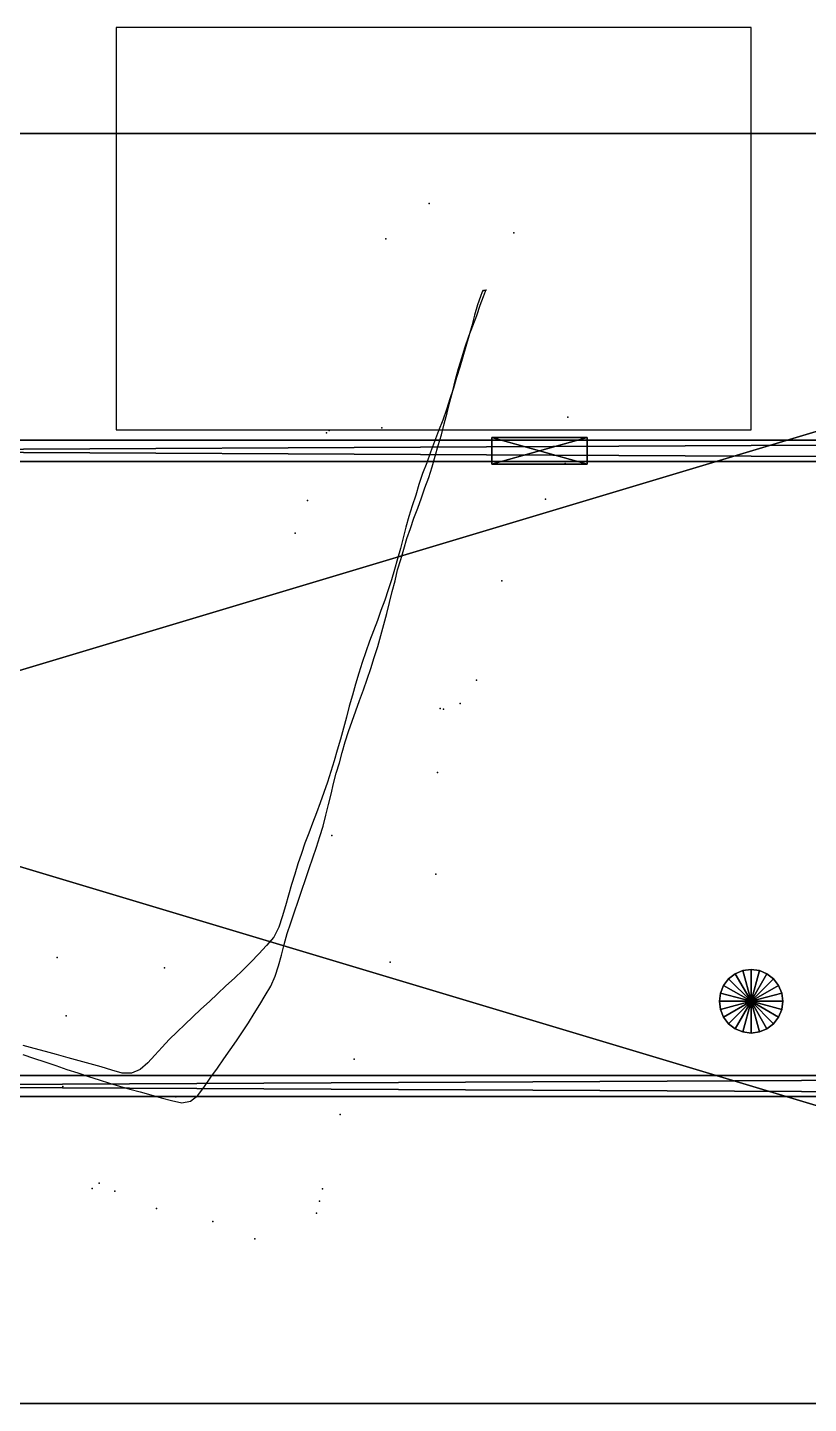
# Model space of a CAD drawing. Header units: metres. Extents: x -3.8 to 40, y -6 to 7.
# Drawn here: x 23.16 to 30.54, y -6 to 7 of the extents above; entities that cross this region are included whole.
import ezdxf

# ---------------------------------------------------------------- set-up
doc = ezdxf.new("R2010")
doc.units = ezdxf.units.M
for name, color, linetype in [('PATH', 1, 'Continuous'), ('POINTS', 5, 'Continuous'), ('WALLS', 2, 'Continuous')]:
    doc.layers.add(name, color=color, linetype=linetype)

msp = doc.modelspace()

# ---------------------------------------------------------------- linework, layer by layer
at = {"layer": 'PATH'}
msp.add_polyline3d([(23.118, -2.703, 1.268), (23.22, -2.737, 1.269), (23.326, -2.773, 1.278), (23.43, -2.808, 1.284), (23.535, -2.843, 1.29), (23.638, -2.877, 1.292), (23.739, -2.91, 1.299), (23.841, -2.942, 1.304), (23.939, -2.973, 1.308), (24.034, -3.001, 1.317), (24.131, -3.03, 1.327), (24.228, -3.057, 1.325), (24.328, -3.085, 1.328), (24.426, -3.112, 1.335), (24.524, -3.139, 1.337), (24.62, -3.159, 1.347), (24.702, -3.144, 1.35), (24.774, -3.091, 1.355), (24.835, -3.005, 1.357), (24.897, -2.917, 1.364), (24.958, -2.831, 1.369), (25.017, -2.744, 1.376), (25.077, -2.658, 1.384), (25.137, -2.573, 1.387), (25.194, -2.488, 1.385), (25.25, -2.403, 1.39), (25.304, -2.317, 1.4), (25.358, -2.232, 1.408), (25.41, -2.145, 1.409), (25.461, -2.057, 1.413), (25.502, -1.964, 1.414), (25.535, -1.866, 1.414), (25.562, -1.765, 1.424), (25.589, -1.663, 1.431), (25.618, -1.56, 1.434), (25.652, -1.459, 1.44), (25.687, -1.356, 1.436), (25.721, -1.253, 1.434), (25.754, -1.151, 1.442), (25.789, -1.049, 1.456), (25.824, -0.947, 1.458), (25.86, -0.846, 1.458), (25.893, -0.745, 1.462), (25.925, -0.644, 1.46), (25.957, -0.544, 1.464), (25.983, -0.443, 1.475), (26.006, -0.342, 1.48), (26.031, -0.242, 1.476), (26.056, -0.143, 1.477), (26.081, -0.045, 1.482), (26.112, 0.053, 1.484), (26.135, 0.152, 1.495), (26.164, 0.25, 1.496), (26.197, 0.348, 1.498), (26.231, 0.446, 1.494), (26.265, 0.544, 1.499), (26.301, 0.643, 1.507), (26.338, 0.742, 1.512), (26.374, 0.843, 1.519), (26.408, 0.945, 1.521), (26.44, 1.048, 1.518), (26.472, 1.151, 1.521), (26.502, 1.255, 1.53), (26.53, 1.359, 1.536), (26.558, 1.463, 1.539), (26.584, 1.567, 1.54), (26.61, 1.67, 1.537), (26.636, 1.773, 1.541), (26.66, 1.875, 1.546), (26.69, 1.974, 1.558), (26.718, 2.073, 1.558), (26.748, 2.171, 1.559), (26.782, 2.268, 1.553), (26.815, 2.364, 1.562), (26.85, 2.46, 1.571), (26.885, 2.555, 1.578), (26.919, 2.652, 1.582), (26.954, 2.749, 1.574), (26.986, 2.848, 1.582), (27.014, 2.949, 1.583), (27.044, 3.05, 1.592), (27.075, 3.151, 1.596), (27.101, 3.255, 1.599), (27.127, 3.36, 1.599), (27.153, 3.465, 1.601), (27.181, 3.569, 1.602), (27.208, 3.674, 1.611), (27.237, 3.778, 1.617), (27.268, 3.88, 1.62), (27.299, 3.983, 1.618), (27.334, 4.083, 1.622), (27.372, 4.181, 1.626), (27.409, 4.279, 1.629), (27.441, 4.378, 1.639), (27.472, 4.459, 1.643), (27.49, 4.508, 1.638), (27.497, 4.523, 1.641), (27.497, 4.52, 1.637), (27.494, 4.518, 1.642), (27.49, 4.516, 1.645), (27.486, 4.515, 1.647), (27.48, 4.515, 1.64), (27.473, 4.516, 1.637), (27.468, 4.518, 1.637), (27.46, 4.504, 1.64), (27.442, 4.459, 1.642), (27.415, 4.38, 1.638), (27.387, 4.282, 1.63), (27.361, 4.183, 1.624), (27.333, 4.085, 1.621), (27.305, 3.987, 1.623), (27.276, 3.889, 1.621), (27.248, 3.79, 1.617), (27.218, 3.692, 1.613), (27.187, 3.592, 1.603), (27.155, 3.492, 1.603), (27.122, 3.392, 1.601), (27.086, 3.291, 1.603), (27.048, 3.191, 1.595), (27.009, 3.09, 1.589), (26.972, 2.989, 1.581), (26.935, 2.887, 1.581), (26.896, 2.786, 1.577), (26.861, 2.684, 1.573), (26.831, 2.581, 1.573), (26.798, 2.48, 1.567), (26.767, 2.379, 1.56), (26.739, 2.278, 1.552), (26.712, 2.178, 1.557), (26.686, 2.077, 1.559), (26.659, 1.979, 1.551), (26.631, 1.88, 1.546), (26.603, 1.782, 1.542), (26.571, 1.686, 1.538), (26.539, 1.589, 1.536), (26.502, 1.493, 1.537), (26.469, 1.396, 1.53), (26.432, 1.299, 1.526), (26.396, 1.201, 1.519), (26.36, 1.102, 1.514), (26.325, 1.002, 1.519), (26.293, 0.9, 1.515), (26.263, 0.797, 1.512), (26.234, 0.693, 1.499), (26.204, 0.589, 1.492), (26.177, 0.485, 1.495), (26.15, 0.38, 1.493), (26.12, 0.277, 1.495), (26.09, 0.174, 1.491), (26.061, 0.072, 1.483), (26.03, -0.029, 1.475), (25.998, -0.129, 1.476), (25.964, -0.227, 1.474), (25.929, -0.324, 1.471), (25.893, -0.42, 1.469), (25.857, -0.516, 1.463), (25.822, -0.611, 1.454), (25.783, -0.706, 1.45), (25.751, -0.803, 1.451), (25.718, -0.9, 1.455), (25.688, -0.998, 1.444), (25.658, -1.098, 1.441), (25.629, -1.198, 1.433), (25.6, -1.299, 1.432), (25.571, -1.402, 1.429), (25.537, -1.501, 1.428), (25.49, -1.593, 1.427), (25.423, -1.674, 1.417), (25.349, -1.752, 1.407), (25.275, -1.83, 1.405), (25.197, -1.906, 1.402), (25.118, -1.981, 1.397), (25.038, -2.055, 1.391), (24.958, -2.129, 1.382), (24.882, -2.203, 1.371), (24.802, -2.275, 1.369), (24.724, -2.347, 1.371), (24.651, -2.419, 1.36), (24.576, -2.49, 1.356), (24.503, -2.562, 1.351), (24.437, -2.635, 1.339), (24.368, -2.708, 1.34), (24.299, -2.781, 1.336), (24.227, -2.846, 1.336), (24.147, -2.879, 1.325), (24.057, -2.878, 1.32), (23.96, -2.85, 1.309), (23.858, -2.82, 1.302), (23.756, -2.791, 1.304), (23.652, -2.762, 1.301), (23.547, -2.733, 1.294), (23.438, -2.703, 1.285), (23.332, -2.674, 1.274), (23.227, -2.645, 1.272), (23.123, -2.617, 1.273)], dxfattribs=at)
at = {"layer": 'POINTS'}
for p in [(26.959, 5.336, 1.585), (26.549, 5.003, 2.234), (27.758, 5.06, 1.851), (28.269, 3.318, 1.584), (25.989, 3.17, 2.03), (26.015, 3.194, 1.906), (26.512, 3.218, 3.713), (28.244, 2.882, 1.607), (25.809, 2.53, 2.074), (28.056, 2.545, 3.007), (25.693, 2.223, 2.243), (27.644, 1.771, 2.649), (27.405, 0.834, 1.582), (27.062, 0.565, 2.18), (27.094, 0.56, 1.919), (27.252, 0.612, 3.246), (27.037, -0.04, 3.326), (26.038, -0.634, 3.631), (27.022, -1, 1.907), (23.444, -1.786, 1.959), (24.458, -1.884, 1.668), (26.591, -1.832, 1.679), (23.529, -2.339, 3.45), (26.249, -2.748, 2.487), (23.497, -3.006, 3.439), (24.565, -3.103, 3.502), (26.118, -3.27, 2.486), (23.774, -3.97, 2.24), (23.841, -3.92, 3.421), (23.988, -3.994, 1.215), (25.951, -3.973, 1.129), (24.383, -4.157, 2.346), (25.921, -4.087, 1.301), (24.915, -4.281, 0.991), (25.894, -4.202, 1.1), (25.31, -4.443, 2.15)]:
    msp.add_point(p, dxfattribs=at)
at = {"layer": 'WALLS'}
msp.add_lwpolyline([(24, 3.2), (30, 3.2), (30, 7), (24, 7)], close=True, dxfattribs=at)
at = {"layer": 'WALLS', "color": 3}
for points in [[(0, 6, -0.2), (40, -6, -0.2), (0, -6, -0.2)], [(0, -6), (40, 6), (0, 6)], [(40, -6), (40, 6), (0, -6)], [(0, 6), (40, 6), (0, 6, -0.2)], [(40, 6, -0.2), (40, -6, -0.2), (0, 6, -0.2)], [(0, 6, -0.2), (40, 6), (40, 6, -0.2)], [(27.55, 2.875, 2.1), (27.55, 3.125, 2.1), (27.55, 2.875)], [(27.55, 2.875), (27.55, 3.125, 2.1), (27.55, 3.125)], [(27.55, 3.125), (28.45, 2.875), (27.55, 2.875)], [(27.55, 2.875, 2.1), (28.45, 3.125, 2.1), (27.55, 3.125, 2.1)], [(28.45, 2.875, 2.1), (28.45, 3.125, 2.1), (27.55, 2.875, 2.1)], [(27.55, 3.125, 2.1), (28.45, 3.125, 2.1), (27.55, 3.125)], [(28.45, 3.125), (28.45, 2.875), (27.55, 3.125)], [(27.55, 3.125), (28.45, 3.125, 2.1), (28.45, 3.125)], [(28.45, 3.125), (28.45, 2.875, 2.1), (28.45, 2.875)], [(28.45, 3.125, 2.1), (28.45, 2.875, 2.1), (28.45, 3.125)], [(0, 3.1), (40, 2.9), (0, 2.9)], [(0, 2.9, 2.6), (40, 3.1, 2.6), (0, 3.1, 2.6)], [(40, 2.9, 2.6), (40, 3.1, 2.6), (0, 2.9, 2.6)], [(0, 3.1, 2.6), (40, 3.1, 2.6), (0, 3.1)], [(40, 3.1), (40, 2.9), (0, 3.1)], [(0, 3.1), (40, 3.1, 2.6), (40, 3.1)], [(40, 2.9), (0, 2.9, 2.6), (0, 2.9)], [(40, 2.9, 2.6), (0, 2.9, 2.6), (40, 2.9)], [(28.45, 2.875), (27.55, 2.875, 2.1), (27.55, 2.875)], [(28.45, 2.875, 2.1), (27.55, 2.875, 2.1), (28.45, 2.875)], [(29.85, -1.94), (30, -2.2), (29.788, -1.988)], [(29.85, -1.94), (29.788, -1.988), (29.85, -1.94, 2.6)], [(29.85, -1.94, 2.6), (29.788, -1.988), (29.788, -1.988, 2.6)], [(29.85, -1.94, 2.6), (29.788, -1.988, 2.6), (30, -2.2, 2.6)], [(29.922, -1.91), (30, -2.2), (29.85, -1.94)], [(29.922, -1.91), (29.85, -1.94), (29.922, -1.91, 2.6)], [(29.922, -1.91, 2.6), (29.85, -1.94), (29.85, -1.94, 2.6)], [(29.922, -1.91, 2.6), (29.85, -1.94, 2.6), (30, -2.2, 2.6)], [(30, -1.9), (30, -2.2), (29.922, -1.91)], [(30, -1.9), (29.922, -1.91), (30, -1.9, 2.6)], [(30, -1.9, 2.6), (29.922, -1.91), (29.922, -1.91, 2.6)], [(30, -1.9, 2.6), (29.922, -1.91, 2.6), (30, -2.2, 2.6)], [(30.078, -1.91), (30, -2.2), (30, -1.9)], [(30.078, -1.91), (30, -1.9), (30.078, -1.91, 2.6)], [(30.078, -1.91, 2.6), (30, -1.9), (30, -1.9, 2.6)], [(30.078, -1.91, 2.6), (30, -1.9, 2.6), (30, -2.2, 2.6)], [(30.15, -1.94), (30, -2.2), (30.078, -1.91)], [(30.15, -1.94, 2.6), (30.078, -1.91, 2.6), (30, -2.2, 2.6)], [(30.212, -1.988), (30, -2.2), (30.15, -1.94)], [(30.212, -1.988, 2.6), (30.15, -1.94, 2.6), (30, -2.2, 2.6)], [(30.15, -1.94), (30.078, -1.91), (30.15, -1.94, 2.6)], [(30.15, -1.94, 2.6), (30.078, -1.91), (30.078, -1.91, 2.6)], [(30.212, -1.988), (30.15, -1.94), (30.212, -1.988, 2.6)], [(30.212, -1.988, 2.6), (30.15, -1.94), (30.15, -1.94, 2.6)], [(29.74, -2.05), (30, -2.2), (29.71, -2.122)], [(29.74, -2.05), (29.71, -2.122), (29.74, -2.05, 2.6)], [(29.74, -2.05, 2.6), (29.71, -2.122), (29.71, -2.122, 2.6)], [(29.74, -2.05, 2.6), (29.71, -2.122, 2.6), (30, -2.2, 2.6)], [(29.788, -1.988), (30, -2.2), (29.74, -2.05)], [(29.788, -1.988), (29.74, -2.05), (29.788, -1.988, 2.6)], [(29.788, -1.988, 2.6), (29.74, -2.05), (29.74, -2.05, 2.6)], [(29.788, -1.988, 2.6), (29.74, -2.05, 2.6), (30, -2.2, 2.6)], [(30.26, -2.05), (30, -2.2), (30.212, -1.988)], [(30.26, -2.05, 2.6), (30.212, -1.988, 2.6), (30, -2.2, 2.6)], [(30.29, -2.122), (30, -2.2), (30.26, -2.05)], [(30.29, -2.122, 2.6), (30.26, -2.05, 2.6), (30, -2.2, 2.6)], [(30.26, -2.05), (30.212, -1.988), (30.26, -2.05, 2.6)], [(30.26, -2.05, 2.6), (30.212, -1.988), (30.212, -1.988, 2.6)], [(30.29, -2.122), (30.26, -2.05), (30.29, -2.122, 2.6)], [(30.29, -2.122, 2.6), (30.26, -2.05), (30.26, -2.05, 2.6)], [(29.71, -2.122), (30, -2.2), (29.7, -2.2)], [(29.71, -2.122), (29.7, -2.2), (29.71, -2.122, 2.6)], [(29.71, -2.122, 2.6), (29.7, -2.2), (29.7, -2.2, 2.6)], [(29.71, -2.122, 2.6), (29.7, -2.2, 2.6), (30, -2.2, 2.6)], [(29.7, -2.2), (30, -2.2), (29.71, -2.278)], [(29.7, -2.2), (29.71, -2.278), (29.7, -2.2, 2.6)], [(29.7, -2.2, 2.6), (29.71, -2.278), (29.71, -2.278, 2.6)], [(29.7, -2.2, 2.6), (29.71, -2.278, 2.6), (30, -2.2, 2.6)], [(29.71, -2.278), (30, -2.2), (29.74, -2.35)], [(29.71, -2.278, 2.6), (29.74, -2.35, 2.6), (30, -2.2, 2.6)], [(29.74, -2.35), (30, -2.2), (29.788, -2.412)], [(29.74, -2.35, 2.6), (29.788, -2.412, 2.6), (30, -2.2, 2.6)], [(29.788, -2.412), (30, -2.2), (29.85, -2.46)], [(29.788, -2.412, 2.6), (29.85, -2.46, 2.6), (30, -2.2, 2.6)], [(29.85, -2.46), (30, -2.2), (29.922, -2.49)], [(29.85, -2.46, 2.6), (29.922, -2.49, 2.6), (30, -2.2, 2.6)], [(29.922, -2.49), (30, -2.2), (30, -2.5)], [(29.922, -2.49, 2.6), (30, -2.5, 2.6), (30, -2.2, 2.6)], [(30.3, -2.2), (30, -2.2), (30.29, -2.122)], [(30.3, -2.2, 2.6), (30.29, -2.122, 2.6), (30, -2.2, 2.6)], [(30, -2.5), (30, -2.2), (30.078, -2.49)], [(30, -2.5, 2.6), (30.078, -2.49, 2.6), (30, -2.2, 2.6)], [(30.078, -2.49), (30, -2.2), (30.15, -2.46)], [(30.078, -2.49, 2.6), (30.15, -2.46, 2.6), (30, -2.2, 2.6)], [(30.15, -2.46), (30, -2.2), (30.212, -2.412)], [(30.15, -2.46, 2.6), (30.212, -2.412, 2.6), (30, -2.2, 2.6)], [(30.212, -2.412), (30, -2.2), (30.26, -2.35)], [(30.212, -2.412, 2.6), (30.26, -2.35, 2.6), (30, -2.2, 2.6)], [(30.26, -2.35), (30, -2.2), (30.29, -2.278)], [(30.26, -2.35, 2.6), (30.29, -2.278, 2.6), (30, -2.2, 2.6)], [(30.29, -2.278), (30, -2.2), (30.3, -2.2)], [(30.29, -2.278, 2.6), (30.3, -2.2, 2.6), (30, -2.2, 2.6)], [(30.3, -2.2), (30.29, -2.122), (30.3, -2.2, 2.6)], [(30.3, -2.2, 2.6), (30.29, -2.122), (30.29, -2.122, 2.6)], [(30.29, -2.278), (30.3, -2.2), (30.29, -2.278, 2.6)], [(30.29, -2.278, 2.6), (30.3, -2.2), (30.3, -2.2, 2.6)], [(29.71, -2.278), (29.74, -2.35), (29.71, -2.278, 2.6)], [(29.71, -2.278, 2.6), (29.74, -2.35), (29.74, -2.35, 2.6)], [(30.26, -2.35), (30.29, -2.278), (30.26, -2.35, 2.6)], [(30.26, -2.35, 2.6), (30.29, -2.278), (30.29, -2.278, 2.6)], [(29.74, -2.35), (29.788, -2.412), (29.74, -2.35, 2.6)], [(29.74, -2.35, 2.6), (29.788, -2.412), (29.788, -2.412, 2.6)], [(29.788, -2.412), (29.85, -2.46), (29.788, -2.412, 2.6)], [(29.788, -2.412, 2.6), (29.85, -2.46), (29.85, -2.46, 2.6)], [(29.85, -2.46), (29.922, -2.49), (29.85, -2.46, 2.6)], [(29.85, -2.46, 2.6), (29.922, -2.49), (29.922, -2.49, 2.6)], [(30.078, -2.49), (30.15, -2.46), (30.078, -2.49, 2.6)], [(30.078, -2.49, 2.6), (30.15, -2.46), (30.15, -2.46, 2.6)], [(30.15, -2.46), (30.212, -2.412), (30.15, -2.46, 2.6)], [(30.15, -2.46, 2.6), (30.212, -2.412), (30.212, -2.412, 2.6)], [(30.212, -2.412), (30.26, -2.35), (30.212, -2.412, 2.6)], [(30.212, -2.412, 2.6), (30.26, -2.35), (30.26, -2.35, 2.6)], [(29.922, -2.49), (30, -2.5), (29.922, -2.49, 2.6)], [(29.922, -2.49, 2.6), (30, -2.5), (30, -2.5, 2.6)], [(30, -2.5), (30.078, -2.49), (30, -2.5, 2.6)], [(30, -2.5, 2.6), (30.078, -2.49), (30.078, -2.49, 2.6)], [(0, -2.9), (40, -3.1), (0, -3.1)], [(0, -3.1, 2.6), (40, -2.9, 2.6), (0, -2.9, 2.6)], [(40, -3.1, 2.6), (40, -2.9, 2.6), (0, -3.1, 2.6)], [(0, -2.9, 2.6), (40, -2.9, 2.6), (0, -2.9)], [(40, -2.9), (40, -3.1), (0, -2.9)], [(0, -2.9), (40, -2.9, 2.6), (40, -2.9)], [(40, -3.1), (0, -3.1, 2.6), (0, -3.1)], [(40, -3.1, 2.6), (0, -3.1, 2.6), (40, -3.1)], [(40, -6, -0.2), (0, -6), (0, -6, -0.2)], [(40, -6), (0, -6), (40, -6, -0.2)]]:
    msp.add_3dface(points, dxfattribs=at)

doc.saveas('drawing.dxf')
